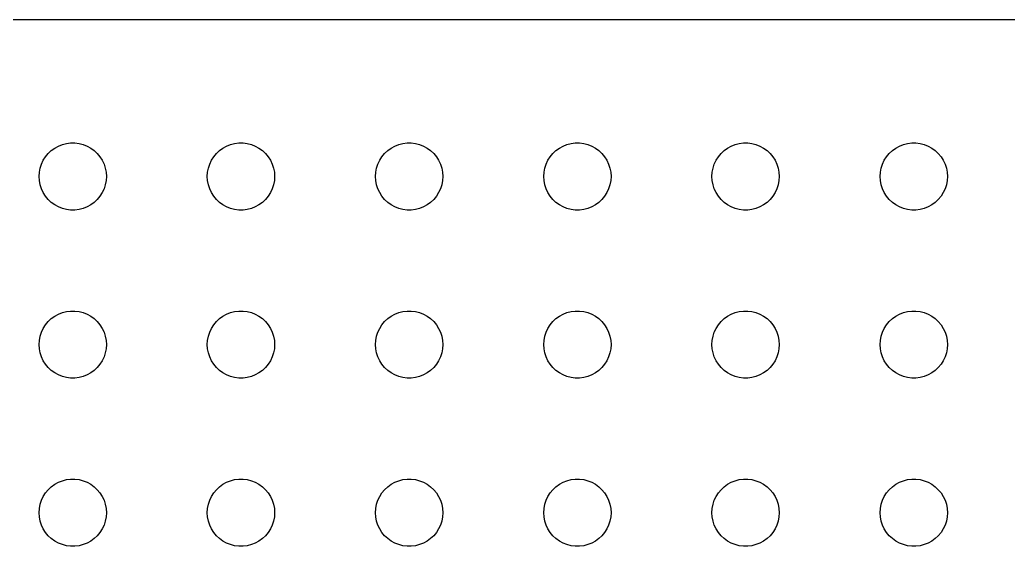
# Model space of a CAD drawing. Header units: metres. Extents: x -90 to 90, y -89 to 89.
# Drawn here: x -47.36 to -3.29, y 66 to 89.49 of the extents above; entities that cross this region are included whole.
import ezdxf

# ---------------------------------------------------------------- set-up
doc = ezdxf.new("R2010")
doc.units = ezdxf.units.M

msp = doc.modelspace()

# ---------------------------------------------------------------- linework, layer by layer
for p, q in [((84.8139, 89.4901), (-84.8139, 89.4901)), ((-45.9561, 83.6558), (-45.8037, 83.7665)), ((-45.8037, 83.7665), (-45.6387, 83.8572)), ((-45.6387, 83.8572), (-45.4635, 83.9266)), ((-45.4635, 83.9266), (-45.2811, 83.9734)), ((-45.2811, 83.9734), (-45.0942, 83.997)), ((-45.0942, 83.997), (-44.9058, 83.997)), ((-44.9058, 83.997), (-44.7189, 83.9734)), ((-44.7189, 83.9734), (-44.5365, 83.9266)), ((-44.5365, 83.9266), (-44.3613, 83.8572)), ((-44.3613, 83.8572), (-44.1963, 83.7665)), ((-44.1963, 83.7665), (-44.0439, 83.6558)), ((-38.4561, 83.6558), (-38.3037, 83.7665)), ((-38.3037, 83.7665), (-38.1387, 83.8572)), ((-38.1387, 83.8572), (-37.9635, 83.9266)), ((-37.9635, 83.9266), (-37.7811, 83.9734)), ((-37.7811, 83.9734), (-37.5942, 83.997)), ((-37.5942, 83.997), (-37.4058, 83.997)), ((-37.4058, 83.997), (-37.2189, 83.9734)), ((-37.2189, 83.9734), (-37.0365, 83.9266)), ((-37.0365, 83.9266), (-36.8613, 83.8572)), ((-36.8613, 83.8572), (-36.6963, 83.7665)), ((-36.6963, 83.7665), (-36.5439, 83.6558)), ((-30.9561, 83.6558), (-30.8037, 83.7665)), ((-30.8037, 83.7665), (-30.6387, 83.8572)), ((-30.6387, 83.8572), (-30.4635, 83.9266)), ((-30.4635, 83.9266), (-30.2811, 83.9734)), ((-30.2811, 83.9734), (-30.0942, 83.997)), ((-30.0942, 83.997), (-29.9058, 83.997)), ((-29.9058, 83.997), (-29.7189, 83.9734)), ((-29.7189, 83.9734), (-29.5365, 83.9266)), ((-29.5365, 83.9266), (-29.3613, 83.8572)), ((-29.3613, 83.8572), (-29.1963, 83.7665)), ((-29.1963, 83.7665), (-29.0439, 83.6558)), ((-23.4561, 83.6558), (-23.3037, 83.7665)), ((-23.3037, 83.7665), (-23.1387, 83.8572)), ((-23.1387, 83.8572), (-22.9635, 83.9266)), ((-22.9635, 83.9266), (-22.7811, 83.9734)), ((-22.7811, 83.9734), (-22.5942, 83.997)), ((-22.5942, 83.997), (-22.4058, 83.997)), ((-22.4058, 83.997), (-22.2189, 83.9734)), ((-22.2189, 83.9734), (-22.0365, 83.9266)), ((-22.0365, 83.9266), (-21.8613, 83.8572)), ((-21.8613, 83.8572), (-21.6963, 83.7665)), ((-21.6963, 83.7665), (-21.5439, 83.6558)), ((-15.9561, 83.6558), (-15.8037, 83.7665)), ((-15.8037, 83.7665), (-15.6387, 83.8572)), ((-15.6387, 83.8572), (-15.4635, 83.9266)), ((-15.4635, 83.9266), (-15.2811, 83.9734)), ((-15.2811, 83.9734), (-15.0942, 83.997)), ((-15.0942, 83.997), (-14.9058, 83.997)), ((-14.9058, 83.997), (-14.7189, 83.9734)), ((-14.7189, 83.9734), (-14.5365, 83.9266)), ((-14.5365, 83.9266), (-14.3613, 83.8572)), ((-14.3613, 83.8572), (-14.1963, 83.7665)), ((-14.1963, 83.7665), (-14.0439, 83.6558)), ((-8.45613, 83.6558), (-8.30373, 83.7665)), ((-8.30373, 83.7665), (-8.13866, 83.8572)), ((-8.13866, 83.8572), (-7.96352, 83.9266)), ((-7.96352, 83.9266), (-7.78107, 83.9734)), ((-7.78107, 83.9734), (-7.59418, 83.997)), ((-7.59418, 83.997), (-7.40581, 83.997)), ((-7.40581, 83.997), (-7.21892, 83.9734)), ((-7.21892, 83.9734), (-7.03647, 83.9266)), ((-7.03647, 83.9266), (-6.86133, 83.8572)), ((-6.86133, 83.8572), (-6.69626, 83.7665)), ((-6.69626, 83.7665), (-6.54385, 83.6558)), ((-46.3145, 83.2226), (-46.2135, 83.3817)), ((-46.2135, 83.3817), (-46.0934, 83.5268)), ((-46.0934, 83.5268), (-45.9561, 83.6558)), ((-44.0439, 83.6558), (-43.9065, 83.5268)), ((-43.9065, 83.5268), (-43.7865, 83.3817)), ((-43.7865, 83.3817), (-43.6855, 83.2226)), ((-38.8145, 83.2226), (-38.7135, 83.3817)), ((-38.7135, 83.3817), (-38.5934, 83.5268)), ((-38.5934, 83.5268), (-38.4561, 83.6558)), ((-36.5439, 83.6558), (-36.4065, 83.5268)), ((-36.4065, 83.5268), (-36.2865, 83.3817)), ((-36.2865, 83.3817), (-36.1855, 83.2226)), ((-31.3145, 83.2226), (-31.2135, 83.3817)), ((-31.2135, 83.3817), (-31.0934, 83.5268)), ((-31.0934, 83.5268), (-30.9561, 83.6558)), ((-29.0439, 83.6558), (-28.9065, 83.5268)), ((-28.9065, 83.5268), (-28.7865, 83.3817)), ((-28.7865, 83.3817), (-28.6855, 83.2226)), ((-23.8145, 83.2226), (-23.7135, 83.3817)), ((-23.7135, 83.3817), (-23.5934, 83.5268)), ((-23.5934, 83.5268), (-23.4561, 83.6558)), ((-21.5439, 83.6558), (-21.4065, 83.5268)), ((-21.4065, 83.5268), (-21.2865, 83.3817)), ((-21.2865, 83.3817), (-21.1855, 83.2226)), ((-16.3145, 83.2226), (-16.2135, 83.3817)), ((-16.2135, 83.3817), (-16.0934, 83.5268)), ((-16.0934, 83.5268), (-15.9561, 83.6558)), ((-14.0439, 83.6558), (-13.9065, 83.5268)), ((-13.9065, 83.5268), (-13.7865, 83.3817)), ((-13.7865, 83.3817), (-13.6855, 83.2226)), ((-8.81445, 83.2226), (-8.71352, 83.3817)), ((-8.71352, 83.3817), (-8.59344, 83.5268)), ((-8.59344, 83.5268), (-8.45613, 83.6558)), ((-6.54385, 83.6558), (-6.40654, 83.5268)), ((-6.40654, 83.5268), (-6.28647, 83.3817)), ((-6.28647, 83.3817), (-6.18553, 83.2226)), ((-46.4882, 82.688), (-46.4529, 82.873)), ((-46.4529, 82.873), (-46.3947, 83.0522)), ((-46.3947, 83.0522), (-46.3145, 83.2226)), ((-43.6855, 83.2226), (-43.6053, 83.0522)), ((-43.6053, 83.0522), (-43.5471, 82.873)), ((-43.5471, 82.873), (-43.5118, 82.688)), ((-38.9882, 82.688), (-38.9529, 82.873)), ((-38.9529, 82.873), (-38.8947, 83.0522)), ((-38.8947, 83.0522), (-38.8145, 83.2226)), ((-36.1855, 83.2226), (-36.1053, 83.0522)), ((-36.1053, 83.0522), (-36.0471, 82.873)), ((-36.0471, 82.873), (-36.0118, 82.688)), ((-31.4882, 82.688), (-31.4529, 82.873)), ((-31.4529, 82.873), (-31.3947, 83.0522)), ((-31.3947, 83.0522), (-31.3145, 83.2226)), ((-28.6855, 83.2226), (-28.6053, 83.0522)), ((-28.6053, 83.0522), (-28.5471, 82.873)), ((-28.5471, 82.873), (-28.5118, 82.688)), ((-23.9882, 82.688), (-23.9529, 82.873)), ((-23.9529, 82.873), (-23.8947, 83.0522)), ((-23.8947, 83.0522), (-23.8145, 83.2226)), ((-21.1855, 83.2226), (-21.1053, 83.0522)), ((-21.1053, 83.0522), (-21.0471, 82.873)), ((-21.0471, 82.873), (-21.0118, 82.688)), ((-16.4882, 82.688), (-16.4529, 82.873)), ((-16.4529, 82.873), (-16.3947, 83.0522)), ((-16.3947, 83.0522), (-16.3145, 83.2226)), ((-13.6855, 83.2226), (-13.6053, 83.0522)), ((-13.6053, 83.0522), (-13.5471, 82.873)), ((-13.5471, 82.873), (-13.5118, 82.688)), ((-8.98816, 82.688), (-8.95287, 82.873)), ((-8.95287, 82.873), (-8.89465, 83.0522)), ((-8.89465, 83.0522), (-8.81445, 83.2226)), ((-6.18553, 83.2226), (-6.10533, 83.0522)), ((-6.10533, 83.0522), (-6.04712, 82.873)), ((-6.04712, 82.873), (-6.01183, 82.688)), ((-46.5, 82.5), (-46.4882, 82.688)), ((-46.4882, 82.312), (-46.5, 82.5)), ((-43.5118, 82.688), (-43.5, 82.5)), ((-43.5, 82.5), (-43.5118, 82.312)), ((-39, 82.5), (-38.9882, 82.688)), ((-38.9882, 82.312), (-39, 82.5)), ((-36.0118, 82.688), (-36, 82.5)), ((-36, 82.5), (-36.0118, 82.312)), ((-31.5, 82.5), (-31.4882, 82.688)), ((-31.4882, 82.312), (-31.5, 82.5)), ((-28.5118, 82.688), (-28.5, 82.5)), ((-28.5, 82.5), (-28.5118, 82.312)), ((-24, 82.5), (-23.9882, 82.688)), ((-23.9882, 82.312), (-24, 82.5)), ((-21.0118, 82.688), (-21, 82.5)), ((-21, 82.5), (-21.0118, 82.312)), ((-16.5, 82.5), (-16.4882, 82.688)), ((-16.4882, 82.312), (-16.5, 82.5)), ((-13.5118, 82.688), (-13.5, 82.5)), ((-13.5, 82.5), (-13.5118, 82.312)), ((-9, 82.5), (-8.98816, 82.688)), ((-8.98816, 82.312), (-9, 82.5)), ((-6.01183, 82.688), (-6, 82.5)), ((-6, 82.5), (-6.01183, 82.312)), ((-46.4529, 82.127), (-46.4882, 82.312)), ((-46.3947, 81.9478), (-46.4529, 82.127)), ((-43.5471, 82.127), (-43.6053, 81.9478)), ((-43.5118, 82.312), (-43.5471, 82.127)), ((-38.9529, 82.127), (-38.9882, 82.312)), ((-38.8947, 81.9478), (-38.9529, 82.127)), ((-36.0471, 82.127), (-36.1053, 81.9478)), ((-36.0118, 82.312), (-36.0471, 82.127)), ((-31.4529, 82.127), (-31.4882, 82.312)), ((-31.3947, 81.9478), (-31.4529, 82.127)), ((-28.5471, 82.127), (-28.6053, 81.9478)), ((-28.5118, 82.312), (-28.5471, 82.127)), ((-23.9529, 82.127), (-23.9882, 82.312)), ((-23.8947, 81.9478), (-23.9529, 82.127)), ((-21.0471, 82.127), (-21.1053, 81.9478)), ((-21.0118, 82.312), (-21.0471, 82.127)), ((-16.4529, 82.127), (-16.4882, 82.312)), ((-16.3947, 81.9478), (-16.4529, 82.127)), ((-13.5471, 82.127), (-13.6053, 81.9478)), ((-13.5118, 82.312), (-13.5471, 82.127)), ((-8.95287, 82.127), (-8.98816, 82.312)), ((-8.89465, 81.9478), (-8.95287, 82.127)), ((-6.04712, 82.127), (-6.10533, 81.9478)), ((-6.01183, 82.312), (-6.04712, 82.127)), ((-46.3145, 81.7774), (-46.3947, 81.9478)), ((-46.2135, 81.6183), (-46.3145, 81.7774)), ((-46.0934, 81.4732), (-46.2135, 81.6183)), ((-43.7865, 81.6183), (-43.9065, 81.4732)), ((-43.6855, 81.7774), (-43.7865, 81.6183)), ((-43.6053, 81.9478), (-43.6855, 81.7774)), ((-38.8145, 81.7774), (-38.8947, 81.9478)), ((-38.7135, 81.6183), (-38.8145, 81.7774)), ((-38.5934, 81.4732), (-38.7135, 81.6183)), ((-36.2865, 81.6183), (-36.4065, 81.4732)), ((-36.1855, 81.7774), (-36.2865, 81.6183)), ((-36.1053, 81.9478), (-36.1855, 81.7774)), ((-31.3145, 81.7774), (-31.3947, 81.9478)), ((-31.2135, 81.6183), (-31.3145, 81.7774)), ((-31.0934, 81.4732), (-31.2135, 81.6183)), ((-28.7865, 81.6183), (-28.9065, 81.4732)), ((-28.6855, 81.7774), (-28.7865, 81.6183)), ((-28.6053, 81.9478), (-28.6855, 81.7774)), ((-23.8145, 81.7774), (-23.8947, 81.9478)), ((-23.7135, 81.6183), (-23.8145, 81.7774)), ((-23.5934, 81.4732), (-23.7135, 81.6183)), ((-21.2865, 81.6183), (-21.4065, 81.4732)), ((-21.1855, 81.7774), (-21.2865, 81.6183)), ((-21.1053, 81.9478), (-21.1855, 81.7774)), ((-16.3145, 81.7774), (-16.3947, 81.9478)), ((-16.2135, 81.6183), (-16.3145, 81.7774)), ((-16.0934, 81.4732), (-16.2135, 81.6183)), ((-13.7865, 81.6183), (-13.9065, 81.4732)), ((-13.6855, 81.7774), (-13.7865, 81.6183)), ((-13.6053, 81.9478), (-13.6855, 81.7774)), ((-8.81445, 81.7774), (-8.89465, 81.9478)), ((-8.71352, 81.6183), (-8.81445, 81.7774)), ((-8.59344, 81.4732), (-8.71352, 81.6183)), ((-6.28647, 81.6183), (-6.40654, 81.4732)), ((-6.18553, 81.7774), (-6.28647, 81.6183)), ((-6.10533, 81.9478), (-6.18553, 81.7774)), ((-45.9561, 81.3442), (-46.0934, 81.4732)), ((-45.8037, 81.2335), (-45.9561, 81.3442)), ((-45.6387, 81.1428), (-45.8037, 81.2335)), ((-45.4635, 81.0734), (-45.6387, 81.1428)), ((-44.3613, 81.1428), (-44.5365, 81.0734)), ((-44.1963, 81.2335), (-44.3613, 81.1428)), ((-44.0439, 81.3442), (-44.1963, 81.2335)), ((-43.9065, 81.4732), (-44.0439, 81.3442)), ((-38.4561, 81.3442), (-38.5934, 81.4732)), ((-38.3037, 81.2335), (-38.4561, 81.3442)), ((-38.1387, 81.1428), (-38.3037, 81.2335)), ((-37.9635, 81.0734), (-38.1387, 81.1428)), ((-36.8613, 81.1428), (-37.0365, 81.0734)), ((-36.6963, 81.2335), (-36.8613, 81.1428)), ((-36.5439, 81.3442), (-36.6963, 81.2335)), ((-36.4065, 81.4732), (-36.5439, 81.3442)), ((-30.9561, 81.3442), (-31.0934, 81.4732)), ((-30.8037, 81.2335), (-30.9561, 81.3442)), ((-30.6387, 81.1428), (-30.8037, 81.2335)), ((-30.4635, 81.0734), (-30.6387, 81.1428)), ((-29.3613, 81.1428), (-29.5365, 81.0734)), ((-29.1963, 81.2335), (-29.3613, 81.1428)), ((-29.0439, 81.3442), (-29.1963, 81.2335)), ((-28.9065, 81.4732), (-29.0439, 81.3442)), ((-23.4561, 81.3442), (-23.5934, 81.4732)), ((-23.3037, 81.2335), (-23.4561, 81.3442)), ((-23.1387, 81.1428), (-23.3037, 81.2335)), ((-22.9635, 81.0734), (-23.1387, 81.1428)), ((-21.8613, 81.1428), (-22.0365, 81.0734)), ((-21.6963, 81.2335), (-21.8613, 81.1428)), ((-21.5439, 81.3442), (-21.6963, 81.2335)), ((-21.4065, 81.4732), (-21.5439, 81.3442)), ((-15.9561, 81.3442), (-16.0934, 81.4732)), ((-15.8037, 81.2335), (-15.9561, 81.3442)), ((-15.6387, 81.1428), (-15.8037, 81.2335)), ((-15.4635, 81.0734), (-15.6387, 81.1428)), ((-14.3613, 81.1428), (-14.5365, 81.0734)), ((-14.1963, 81.2335), (-14.3613, 81.1428)), ((-14.0439, 81.3442), (-14.1963, 81.2335)), ((-13.9065, 81.4732), (-14.0439, 81.3442)), ((-8.45613, 81.3442), (-8.59344, 81.4732)), ((-8.30373, 81.2335), (-8.45613, 81.3442)), ((-8.13866, 81.1428), (-8.30373, 81.2335)), ((-7.96352, 81.0734), (-8.13866, 81.1428)), ((-6.86133, 81.1428), (-7.03647, 81.0734)), ((-6.69626, 81.2335), (-6.86133, 81.1428)), ((-6.54385, 81.3442), (-6.69626, 81.2335)), ((-6.40654, 81.4732), (-6.54385, 81.3442)), ((-45.2811, 81.0266), (-45.4635, 81.0734)), ((-45.0942, 81.003), (-45.2811, 81.0266)), ((-44.9058, 81.003), (-45.0942, 81.003)), ((-44.7189, 81.0266), (-44.9058, 81.003)), ((-44.5365, 81.0734), (-44.7189, 81.0266)), ((-37.7811, 81.0266), (-37.9635, 81.0734)), ((-37.5942, 81.003), (-37.7811, 81.0266)), ((-37.4058, 81.003), (-37.5942, 81.003)), ((-37.2189, 81.0266), (-37.4058, 81.003)), ((-37.0365, 81.0734), (-37.2189, 81.0266)), ((-30.2811, 81.0266), (-30.4635, 81.0734)), ((-30.0942, 81.003), (-30.2811, 81.0266)), ((-29.9058, 81.003), (-30.0942, 81.003)), ((-29.7189, 81.0266), (-29.9058, 81.003)), ((-29.5365, 81.0734), (-29.7189, 81.0266)), ((-22.7811, 81.0266), (-22.9635, 81.0734)), ((-22.5942, 81.003), (-22.7811, 81.0266)), ((-22.4058, 81.003), (-22.5942, 81.003)), ((-22.2189, 81.0266), (-22.4058, 81.003)), ((-22.0365, 81.0734), (-22.2189, 81.0266)), ((-15.2811, 81.0266), (-15.4635, 81.0734)), ((-15.0942, 81.003), (-15.2811, 81.0266)), ((-14.9058, 81.003), (-15.0942, 81.003)), ((-14.7189, 81.0266), (-14.9058, 81.003)), ((-14.5365, 81.0734), (-14.7189, 81.0266)), ((-7.78107, 81.0266), (-7.96352, 81.0734)), ((-7.59418, 81.003), (-7.78107, 81.0266)), ((-7.40581, 81.003), (-7.59418, 81.003)), ((-7.21892, 81.0266), (-7.40581, 81.003)), ((-7.03647, 81.0734), (-7.21892, 81.0266)), ((-45.9561, 76.1558), (-45.8037, 76.2665)), ((-45.8037, 76.2665), (-45.6387, 76.3572)), ((-45.6387, 76.3572), (-45.4635, 76.4266)), ((-45.4635, 76.4266), (-45.2811, 76.4734)), ((-45.2811, 76.4734), (-45.0942, 76.497)), ((-45.0942, 76.497), (-44.9058, 76.497)), ((-44.9058, 76.497), (-44.7189, 76.4734)), ((-44.7189, 76.4734), (-44.5365, 76.4266)), ((-44.5365, 76.4266), (-44.3613, 76.3572)), ((-44.3613, 76.3572), (-44.1963, 76.2665)), ((-44.1963, 76.2665), (-44.0439, 76.1558)), ((-38.4561, 76.1558), (-38.3037, 76.2665)), ((-38.3037, 76.2665), (-38.1387, 76.3572)), ((-38.1387, 76.3572), (-37.9635, 76.4266)), ((-37.9635, 76.4266), (-37.7811, 76.4734)), ((-37.7811, 76.4734), (-37.5942, 76.497)), ((-37.5942, 76.497), (-37.4058, 76.497)), ((-37.4058, 76.497), (-37.2189, 76.4734)), ((-37.2189, 76.4734), (-37.0365, 76.4266)), ((-37.0365, 76.4266), (-36.8613, 76.3572)), ((-36.8613, 76.3572), (-36.6963, 76.2665)), ((-36.6963, 76.2665), (-36.5439, 76.1558)), ((-30.9561, 76.1558), (-30.8037, 76.2665)), ((-30.8037, 76.2665), (-30.6387, 76.3572)), ((-30.6387, 76.3572), (-30.4635, 76.4266)), ((-30.4635, 76.4266), (-30.2811, 76.4734)), ((-30.2811, 76.4734), (-30.0942, 76.497)), ((-30.0942, 76.497), (-29.9058, 76.497)), ((-29.9058, 76.497), (-29.7189, 76.4734)), ((-29.7189, 76.4734), (-29.5365, 76.4266)), ((-29.5365, 76.4266), (-29.3613, 76.3572)), ((-29.3613, 76.3572), (-29.1963, 76.2665)), ((-29.1963, 76.2665), (-29.0439, 76.1558)), ((-23.4561, 76.1558), (-23.3037, 76.2665)), ((-23.3037, 76.2665), (-23.1387, 76.3572)), ((-23.1387, 76.3572), (-22.9635, 76.4266)), ((-22.9635, 76.4266), (-22.7811, 76.4734)), ((-22.7811, 76.4734), (-22.5942, 76.497)), ((-22.5942, 76.497), (-22.4058, 76.497)), ((-22.4058, 76.497), (-22.2189, 76.4734)), ((-22.2189, 76.4734), (-22.0365, 76.4266)), ((-22.0365, 76.4266), (-21.8613, 76.3572)), ((-21.8613, 76.3572), (-21.6963, 76.2665)), ((-21.6963, 76.2665), (-21.5439, 76.1558)), ((-15.9561, 76.1558), (-15.8037, 76.2665)), ((-15.8037, 76.2665), (-15.6387, 76.3572)), ((-15.6387, 76.3572), (-15.4635, 76.4266)), ((-15.4635, 76.4266), (-15.2811, 76.4734)), ((-15.2811, 76.4734), (-15.0942, 76.497)), ((-15.0942, 76.497), (-14.9058, 76.497)), ((-14.9058, 76.497), (-14.7189, 76.4734)), ((-14.7189, 76.4734), (-14.5365, 76.4266)), ((-14.5365, 76.4266), (-14.3613, 76.3572)), ((-14.3613, 76.3572), (-14.1963, 76.2665)), ((-14.1963, 76.2665), (-14.0439, 76.1558)), ((-8.45613, 76.1558), (-8.30373, 76.2665)), ((-8.30373, 76.2665), (-8.13866, 76.3572)), ((-8.13866, 76.3572), (-7.96352, 76.4266)), ((-7.96352, 76.4266), (-7.78107, 76.4734)), ((-7.78107, 76.4734), (-7.59418, 76.497)), ((-7.59418, 76.497), (-7.40581, 76.497)), ((-7.40581, 76.497), (-7.21892, 76.4734)), ((-7.21892, 76.4734), (-7.03647, 76.4266)), ((-7.03647, 76.4266), (-6.86133, 76.3572)), ((-6.86133, 76.3572), (-6.69626, 76.2665)), ((-6.69626, 76.2665), (-6.54385, 76.1558)), ((-46.3145, 75.7226), (-46.2135, 75.8817)), ((-46.2135, 75.8817), (-46.0934, 76.0268)), ((-46.0934, 76.0268), (-45.9561, 76.1558)), ((-44.0439, 76.1558), (-43.9065, 76.0268)), ((-43.9065, 76.0268), (-43.7865, 75.8817)), ((-43.7865, 75.8817), (-43.6855, 75.7226)), ((-38.8145, 75.7226), (-38.7135, 75.8817)), ((-38.7135, 75.8817), (-38.5934, 76.0268)), ((-38.5934, 76.0268), (-38.4561, 76.1558)), ((-36.5439, 76.1558), (-36.4065, 76.0268)), ((-36.4065, 76.0268), (-36.2865, 75.8817)), ((-36.2865, 75.8817), (-36.1855, 75.7226)), ((-31.3145, 75.7226), (-31.2135, 75.8817)), ((-31.2135, 75.8817), (-31.0934, 76.0268)), ((-31.0934, 76.0268), (-30.9561, 76.1558)), ((-29.0439, 76.1558), (-28.9065, 76.0268)), ((-28.9065, 76.0268), (-28.7865, 75.8817)), ((-28.7865, 75.8817), (-28.6855, 75.7226)), ((-23.8145, 75.7226), (-23.7135, 75.8817)), ((-23.7135, 75.8817), (-23.5934, 76.0268)), ((-23.5934, 76.0268), (-23.4561, 76.1558)), ((-21.5439, 76.1558), (-21.4065, 76.0268)), ((-21.4065, 76.0268), (-21.2865, 75.8817)), ((-21.2865, 75.8817), (-21.1855, 75.7226)), ((-16.3145, 75.7226), (-16.2135, 75.8817)), ((-16.2135, 75.8817), (-16.0934, 76.0268)), ((-16.0934, 76.0268), (-15.9561, 76.1558)), ((-14.0439, 76.1558), (-13.9065, 76.0268)), ((-13.9065, 76.0268), (-13.7865, 75.8817)), ((-13.7865, 75.8817), (-13.6855, 75.7226)), ((-8.81445, 75.7226), (-8.71352, 75.8817)), ((-8.71352, 75.8817), (-8.59344, 76.0268)), ((-8.59344, 76.0268), (-8.45613, 76.1558)), ((-6.54385, 76.1558), (-6.40654, 76.0268)), ((-6.40654, 76.0268), (-6.28647, 75.8817)), ((-6.28647, 75.8817), (-6.18553, 75.7226)), ((-46.4882, 75.188), (-46.4529, 75.373)), ((-46.4529, 75.373), (-46.3947, 75.5522)), ((-46.3947, 75.5522), (-46.3145, 75.7226)), ((-43.6855, 75.7226), (-43.6053, 75.5522)), ((-43.6053, 75.5522), (-43.5471, 75.373)), ((-43.5471, 75.373), (-43.5118, 75.188)), ((-38.9882, 75.188), (-38.9529, 75.373)), ((-38.9529, 75.373), (-38.8947, 75.5522)), ((-38.8947, 75.5522), (-38.8145, 75.7226)), ((-36.1855, 75.7226), (-36.1053, 75.5522)), ((-36.1053, 75.5522), (-36.0471, 75.373)), ((-36.0471, 75.373), (-36.0118, 75.188)), ((-31.4882, 75.188), (-31.4529, 75.373)), ((-31.4529, 75.373), (-31.3947, 75.5522)), ((-31.3947, 75.5522), (-31.3145, 75.7226)), ((-28.6855, 75.7226), (-28.6053, 75.5522)), ((-28.6053, 75.5522), (-28.5471, 75.373)), ((-28.5471, 75.373), (-28.5118, 75.188)), ((-23.9882, 75.188), (-23.9529, 75.373)), ((-23.9529, 75.373), (-23.8947, 75.5522)), ((-23.8947, 75.5522), (-23.8145, 75.7226)), ((-21.1855, 75.7226), (-21.1053, 75.5522)), ((-21.1053, 75.5522), (-21.0471, 75.373)), ((-21.0471, 75.373), (-21.0118, 75.188)), ((-16.4882, 75.188), (-16.4529, 75.373)), ((-16.4529, 75.373), (-16.3947, 75.5522)), ((-16.3947, 75.5522), (-16.3145, 75.7226)), ((-13.6855, 75.7226), (-13.6053, 75.5522)), ((-13.6053, 75.5522), (-13.5471, 75.373)), ((-13.5471, 75.373), (-13.5118, 75.188)), ((-8.98816, 75.188), (-8.95287, 75.373)), ((-8.95287, 75.373), (-8.89465, 75.5522)), ((-8.89465, 75.5522), (-8.81445, 75.7226)), ((-6.18553, 75.7226), (-6.10533, 75.5522)), ((-6.10533, 75.5522), (-6.04712, 75.373)), ((-6.04712, 75.373), (-6.01183, 75.188)), ((-46.5, 75), (-46.4882, 75.188)), ((-46.4882, 74.812), (-46.5, 75)), ((-43.5118, 75.188), (-43.5, 75)), ((-43.5, 75), (-43.5118, 74.812)), ((-39, 75), (-38.9882, 75.188)), ((-38.9882, 74.812), (-39, 75)), ((-36.0118, 75.188), (-36, 75)), ((-36, 75), (-36.0118, 74.812)), ((-31.5, 75), (-31.4882, 75.188)), ((-31.4882, 74.812), (-31.5, 75)), ((-28.5118, 75.188), (-28.5, 75)), ((-28.5, 75), (-28.5118, 74.812)), ((-24, 75), (-23.9882, 75.188)), ((-23.9882, 74.812), (-24, 75)), ((-21.0118, 75.188), (-21, 75)), ((-21, 75), (-21.0118, 74.812)), ((-16.5, 75), (-16.4882, 75.188)), ((-16.4882, 74.812), (-16.5, 75)), ((-13.5118, 75.188), (-13.5, 75)), ((-13.5, 75), (-13.5118, 74.812)), ((-9, 75), (-8.98816, 75.188)), ((-8.98816, 74.812), (-9, 75)), ((-6.01183, 75.188), (-6, 75)), ((-6, 75), (-6.01183, 74.812)), ((-46.4529, 74.627), (-46.4882, 74.812)), ((-46.3947, 74.4478), (-46.4529, 74.627)), ((-43.5471, 74.627), (-43.6053, 74.4478)), ((-43.5118, 74.812), (-43.5471, 74.627)), ((-38.9529, 74.627), (-38.9882, 74.812)), ((-38.8947, 74.4478), (-38.9529, 74.627)), ((-36.0471, 74.627), (-36.1053, 74.4478)), ((-36.0118, 74.812), (-36.0471, 74.627)), ((-31.4529, 74.627), (-31.4882, 74.812)), ((-31.3947, 74.4478), (-31.4529, 74.627)), ((-28.5471, 74.627), (-28.6053, 74.4478)), ((-28.5118, 74.812), (-28.5471, 74.627)), ((-23.9529, 74.627), (-23.9882, 74.812)), ((-23.8947, 74.4478), (-23.9529, 74.627)), ((-21.0471, 74.627), (-21.1053, 74.4478)), ((-21.0118, 74.812), (-21.0471, 74.627)), ((-16.4529, 74.627), (-16.4882, 74.812)), ((-16.3947, 74.4478), (-16.4529, 74.627)), ((-13.5471, 74.627), (-13.6053, 74.4478)), ((-13.5118, 74.812), (-13.5471, 74.627)), ((-8.95287, 74.627), (-8.98816, 74.812)), ((-8.89465, 74.4478), (-8.95287, 74.627)), ((-6.04712, 74.627), (-6.10533, 74.4478)), ((-6.01183, 74.812), (-6.04712, 74.627)), ((-46.3145, 74.2774), (-46.3947, 74.4478)), ((-46.2135, 74.1183), (-46.3145, 74.2774)), ((-46.0934, 73.9732), (-46.2135, 74.1183)), ((-43.7865, 74.1183), (-43.9065, 73.9732)), ((-43.6855, 74.2774), (-43.7865, 74.1183)), ((-43.6053, 74.4478), (-43.6855, 74.2774)), ((-38.8145, 74.2774), (-38.8947, 74.4478)), ((-38.7135, 74.1183), (-38.8145, 74.2774)), ((-38.5934, 73.9732), (-38.7135, 74.1183)), ((-36.2865, 74.1183), (-36.4065, 73.9732)), ((-36.1855, 74.2774), (-36.2865, 74.1183)), ((-36.1053, 74.4478), (-36.1855, 74.2774)), ((-31.3145, 74.2774), (-31.3947, 74.4478)), ((-31.2135, 74.1183), (-31.3145, 74.2774)), ((-31.0934, 73.9732), (-31.2135, 74.1183)), ((-28.7865, 74.1183), (-28.9065, 73.9732)), ((-28.6855, 74.2774), (-28.7865, 74.1183)), ((-28.6053, 74.4478), (-28.6855, 74.2774)), ((-23.8145, 74.2774), (-23.8947, 74.4478)), ((-23.7135, 74.1183), (-23.8145, 74.2774)), ((-23.5934, 73.9732), (-23.7135, 74.1183)), ((-21.2865, 74.1183), (-21.4065, 73.9732)), ((-21.1855, 74.2774), (-21.2865, 74.1183)), ((-21.1053, 74.4478), (-21.1855, 74.2774)), ((-16.3145, 74.2774), (-16.3947, 74.4478)), ((-16.2135, 74.1183), (-16.3145, 74.2774)), ((-16.0934, 73.9732), (-16.2135, 74.1183)), ((-13.7865, 74.1183), (-13.9065, 73.9732)), ((-13.6855, 74.2774), (-13.7865, 74.1183)), ((-13.6053, 74.4478), (-13.6855, 74.2774)), ((-8.81445, 74.2774), (-8.89465, 74.4478)), ((-8.71352, 74.1183), (-8.81445, 74.2774)), ((-8.59344, 73.9732), (-8.71352, 74.1183)), ((-6.28647, 74.1183), (-6.40654, 73.9732)), ((-6.18553, 74.2774), (-6.28647, 74.1183)), ((-6.10533, 74.4478), (-6.18553, 74.2774)), ((-45.9561, 73.8442), (-46.0934, 73.9732)), ((-45.8037, 73.7335), (-45.9561, 73.8442)), ((-45.6387, 73.6428), (-45.8037, 73.7335)), ((-45.4635, 73.5734), (-45.6387, 73.6428)), ((-44.3613, 73.6428), (-44.5365, 73.5734)), ((-44.1963, 73.7335), (-44.3613, 73.6428)), ((-44.0439, 73.8442), (-44.1963, 73.7335)), ((-43.9065, 73.9732), (-44.0439, 73.8442)), ((-38.4561, 73.8442), (-38.5934, 73.9732)), ((-38.3037, 73.7335), (-38.4561, 73.8442)), ((-38.1387, 73.6428), (-38.3037, 73.7335)), ((-37.9635, 73.5734), (-38.1387, 73.6428)), ((-36.8613, 73.6428), (-37.0365, 73.5734)), ((-36.6963, 73.7335), (-36.8613, 73.6428)), ((-36.5439, 73.8442), (-36.6963, 73.7335)), ((-36.4065, 73.9732), (-36.5439, 73.8442)), ((-30.9561, 73.8442), (-31.0934, 73.9732)), ((-30.8037, 73.7335), (-30.9561, 73.8442)), ((-30.6387, 73.6428), (-30.8037, 73.7335)), ((-30.4635, 73.5734), (-30.6387, 73.6428)), ((-29.3613, 73.6428), (-29.5365, 73.5734)), ((-29.1963, 73.7335), (-29.3613, 73.6428)), ((-29.0439, 73.8442), (-29.1963, 73.7335)), ((-28.9065, 73.9732), (-29.0439, 73.8442)), ((-23.4561, 73.8442), (-23.5934, 73.9732)), ((-23.3037, 73.7335), (-23.4561, 73.8442)), ((-23.1387, 73.6428), (-23.3037, 73.7335)), ((-22.9635, 73.5734), (-23.1387, 73.6428)), ((-21.8613, 73.6428), (-22.0365, 73.5734)), ((-21.6963, 73.7335), (-21.8613, 73.6428)), ((-21.5439, 73.8442), (-21.6963, 73.7335)), ((-21.4065, 73.9732), (-21.5439, 73.8442)), ((-15.9561, 73.8442), (-16.0934, 73.9732)), ((-15.8037, 73.7335), (-15.9561, 73.8442)), ((-15.6387, 73.6428), (-15.8037, 73.7335)), ((-15.4635, 73.5734), (-15.6387, 73.6428)), ((-14.3613, 73.6428), (-14.5365, 73.5734)), ((-14.1963, 73.7335), (-14.3613, 73.6428)), ((-14.0439, 73.8442), (-14.1963, 73.7335)), ((-13.9065, 73.9732), (-14.0439, 73.8442)), ((-8.45613, 73.8442), (-8.59344, 73.9732)), ((-8.30373, 73.7335), (-8.45613, 73.8442)), ((-8.13866, 73.6428), (-8.30373, 73.7335)), ((-7.96352, 73.5734), (-8.13866, 73.6428)), ((-6.86133, 73.6428), (-7.03647, 73.5734)), ((-6.69626, 73.7335), (-6.86133, 73.6428)), ((-6.54385, 73.8442), (-6.69626, 73.7335)), ((-6.40654, 73.9732), (-6.54385, 73.8442)), ((-45.2811, 73.5266), (-45.4635, 73.5734)), ((-45.0942, 73.503), (-45.2811, 73.5266)), ((-44.9058, 73.503), (-45.0942, 73.503)), ((-44.7189, 73.5266), (-44.9058, 73.503)), ((-44.5365, 73.5734), (-44.7189, 73.5266)), ((-37.7811, 73.5266), (-37.9635, 73.5734)), ((-37.5942, 73.503), (-37.7811, 73.5266)), ((-37.4058, 73.503), (-37.5942, 73.503)), ((-37.2189, 73.5266), (-37.4058, 73.503)), ((-37.0365, 73.5734), (-37.2189, 73.5266)), ((-30.2811, 73.5266), (-30.4635, 73.5734)), ((-30.0942, 73.503), (-30.2811, 73.5266)), ((-29.9058, 73.503), (-30.0942, 73.503)), ((-29.7189, 73.5266), (-29.9058, 73.503)), ((-29.5365, 73.5734), (-29.7189, 73.5266)), ((-22.7811, 73.5266), (-22.9635, 73.5734)), ((-22.5942, 73.503), (-22.7811, 73.5266)), ((-22.4058, 73.503), (-22.5942, 73.503)), ((-22.2189, 73.5266), (-22.4058, 73.503)), ((-22.0365, 73.5734), (-22.2189, 73.5266)), ((-15.2811, 73.5266), (-15.4635, 73.5734)), ((-15.0942, 73.503), (-15.2811, 73.5266)), ((-14.9058, 73.503), (-15.0942, 73.503)), ((-14.7189, 73.5266), (-14.9058, 73.503)), ((-14.5365, 73.5734), (-14.7189, 73.5266)), ((-7.78107, 73.5266), (-7.96352, 73.5734)), ((-7.59418, 73.503), (-7.78107, 73.5266)), ((-7.40581, 73.503), (-7.59418, 73.503)), ((-7.21892, 73.5266), (-7.40581, 73.503)), ((-7.03647, 73.5734), (-7.21892, 73.5266)), ((-45.9561, 68.6558), (-45.8037, 68.7665)), ((-45.8037, 68.7665), (-45.6387, 68.8572)), ((-45.6387, 68.8572), (-45.4635, 68.9266)), ((-45.4635, 68.9266), (-45.2811, 68.9734)), ((-45.2811, 68.9734), (-45.0942, 68.997)), ((-45.0942, 68.997), (-44.9058, 68.997)), ((-44.9058, 68.997), (-44.7189, 68.9734)), ((-44.7189, 68.9734), (-44.5365, 68.9266)), ((-44.5365, 68.9266), (-44.3613, 68.8572)), ((-44.3613, 68.8572), (-44.1963, 68.7665)), ((-44.1963, 68.7665), (-44.0439, 68.6558)), ((-38.4561, 68.6558), (-38.3037, 68.7665)), ((-38.3037, 68.7665), (-38.1387, 68.8572)), ((-38.1387, 68.8572), (-37.9635, 68.9266)), ((-37.9635, 68.9266), (-37.7811, 68.9734)), ((-37.7811, 68.9734), (-37.5942, 68.997)), ((-37.5942, 68.997), (-37.4058, 68.997)), ((-37.4058, 68.997), (-37.2189, 68.9734)), ((-37.2189, 68.9734), (-37.0365, 68.9266)), ((-37.0365, 68.9266), (-36.8613, 68.8572)), ((-36.8613, 68.8572), (-36.6963, 68.7665)), ((-36.6963, 68.7665), (-36.5439, 68.6558)), ((-30.9561, 68.6558), (-30.8037, 68.7665)), ((-30.8037, 68.7665), (-30.6387, 68.8572)), ((-30.6387, 68.8572), (-30.4635, 68.9266)), ((-30.4635, 68.9266), (-30.2811, 68.9734)), ((-30.2811, 68.9734), (-30.0942, 68.997)), ((-30.0942, 68.997), (-29.9058, 68.997)), ((-29.9058, 68.997), (-29.7189, 68.9734)), ((-29.7189, 68.9734), (-29.5365, 68.9266)), ((-29.5365, 68.9266), (-29.3613, 68.8572)), ((-29.3613, 68.8572), (-29.1963, 68.7665)), ((-29.1963, 68.7665), (-29.0439, 68.6558)), ((-23.4561, 68.6558), (-23.3037, 68.7665)), ((-23.3037, 68.7665), (-23.1387, 68.8572)), ((-23.1387, 68.8572), (-22.9635, 68.9266)), ((-22.9635, 68.9266), (-22.7811, 68.9734)), ((-22.7811, 68.9734), (-22.5942, 68.997)), ((-22.5942, 68.997), (-22.4058, 68.997)), ((-22.4058, 68.997), (-22.2189, 68.9734)), ((-22.2189, 68.9734), (-22.0365, 68.9266)), ((-22.0365, 68.9266), (-21.8613, 68.8572)), ((-21.8613, 68.8572), (-21.6963, 68.7665)), ((-21.6963, 68.7665), (-21.5439, 68.6558)), ((-15.9561, 68.6558), (-15.8037, 68.7665)), ((-15.8037, 68.7665), (-15.6387, 68.8572)), ((-15.6387, 68.8572), (-15.4635, 68.9266)), ((-15.4635, 68.9266), (-15.2811, 68.9734)), ((-15.2811, 68.9734), (-15.0942, 68.997)), ((-15.0942, 68.997), (-14.9058, 68.997)), ((-14.9058, 68.997), (-14.7189, 68.9734)), ((-14.7189, 68.9734), (-14.5365, 68.9266)), ((-14.5365, 68.9266), (-14.3613, 68.8572)), ((-14.3613, 68.8572), (-14.1963, 68.7665)), ((-14.1963, 68.7665), (-14.0439, 68.6558)), ((-8.45613, 68.6558), (-8.30373, 68.7665)), ((-8.30373, 68.7665), (-8.13866, 68.8572)), ((-8.13866, 68.8572), (-7.96352, 68.9266)), ((-7.96352, 68.9266), (-7.78107, 68.9734)), ((-7.78107, 68.9734), (-7.59418, 68.997)), ((-7.59418, 68.997), (-7.40581, 68.997)), ((-7.40581, 68.997), (-7.21892, 68.9734)), ((-7.21892, 68.9734), (-7.03647, 68.9266)), ((-7.03647, 68.9266), (-6.86133, 68.8572)), ((-6.86133, 68.8572), (-6.69626, 68.7665)), ((-6.69626, 68.7665), (-6.54385, 68.6558)), ((-46.3145, 68.2226), (-46.2135, 68.3817)), ((-46.2135, 68.3817), (-46.0934, 68.5268)), ((-46.0934, 68.5268), (-45.9561, 68.6558)), ((-44.0439, 68.6558), (-43.9065, 68.5268)), ((-43.9065, 68.5268), (-43.7865, 68.3817)), ((-43.7865, 68.3817), (-43.6855, 68.2226)), ((-38.8145, 68.2226), (-38.7135, 68.3817)), ((-38.7135, 68.3817), (-38.5934, 68.5268)), ((-38.5934, 68.5268), (-38.4561, 68.6558)), ((-36.5439, 68.6558), (-36.4065, 68.5268)), ((-36.4065, 68.5268), (-36.2865, 68.3817)), ((-36.2865, 68.3817), (-36.1855, 68.2226)), ((-31.3145, 68.2226), (-31.2135, 68.3817)), ((-31.2135, 68.3817), (-31.0934, 68.5268)), ((-31.0934, 68.5268), (-30.9561, 68.6558)), ((-29.0439, 68.6558), (-28.9065, 68.5268)), ((-28.9065, 68.5268), (-28.7865, 68.3817)), ((-28.7865, 68.3817), (-28.6855, 68.2226)), ((-23.8145, 68.2226), (-23.7135, 68.3817)), ((-23.7135, 68.3817), (-23.5934, 68.5268)), ((-23.5934, 68.5268), (-23.4561, 68.6558)), ((-21.5439, 68.6558), (-21.4065, 68.5268)), ((-21.4065, 68.5268), (-21.2865, 68.3817)), ((-21.2865, 68.3817), (-21.1855, 68.2226)), ((-16.3145, 68.2226), (-16.2135, 68.3817)), ((-16.2135, 68.3817), (-16.0934, 68.5268)), ((-16.0934, 68.5268), (-15.9561, 68.6558)), ((-14.0439, 68.6558), (-13.9065, 68.5268)), ((-13.9065, 68.5268), (-13.7865, 68.3817)), ((-13.7865, 68.3817), (-13.6855, 68.2226)), ((-8.81445, 68.2226), (-8.71352, 68.3817)), ((-8.71352, 68.3817), (-8.59344, 68.5268)), ((-8.59344, 68.5268), (-8.45613, 68.6558)), ((-6.54385, 68.6558), (-6.40654, 68.5268)), ((-6.40654, 68.5268), (-6.28647, 68.3817)), ((-6.28647, 68.3817), (-6.18553, 68.2226)), ((-46.4882, 67.688), (-46.4529, 67.873)), ((-46.4529, 67.873), (-46.3947, 68.0522)), ((-46.3947, 68.0522), (-46.3145, 68.2226)), ((-43.6855, 68.2226), (-43.6053, 68.0522)), ((-43.6053, 68.0522), (-43.5471, 67.873)), ((-43.5471, 67.873), (-43.5118, 67.688)), ((-38.9882, 67.688), (-38.9529, 67.873)), ((-38.9529, 67.873), (-38.8947, 68.0522)), ((-38.8947, 68.0522), (-38.8145, 68.2226)), ((-36.1855, 68.2226), (-36.1053, 68.0522)), ((-36.1053, 68.0522), (-36.0471, 67.873)), ((-36.0471, 67.873), (-36.0118, 67.688)), ((-31.4882, 67.688), (-31.4529, 67.873)), ((-31.4529, 67.873), (-31.3947, 68.0522)), ((-31.3947, 68.0522), (-31.3145, 68.2226)), ((-28.6855, 68.2226), (-28.6053, 68.0522)), ((-28.6053, 68.0522), (-28.5471, 67.873)), ((-28.5471, 67.873), (-28.5118, 67.688)), ((-23.9882, 67.688), (-23.9529, 67.873)), ((-23.9529, 67.873), (-23.8947, 68.0522)), ((-23.8947, 68.0522), (-23.8145, 68.2226)), ((-21.1855, 68.2226), (-21.1053, 68.0522)), ((-21.1053, 68.0522), (-21.0471, 67.873)), ((-21.0471, 67.873), (-21.0118, 67.688)), ((-16.4882, 67.688), (-16.4529, 67.873)), ((-16.4529, 67.873), (-16.3947, 68.0522)), ((-16.3947, 68.0522), (-16.3145, 68.2226)), ((-13.6855, 68.2226), (-13.6053, 68.0522)), ((-13.6053, 68.0522), (-13.5471, 67.873)), ((-13.5471, 67.873), (-13.5118, 67.688)), ((-8.98816, 67.688), (-8.95287, 67.873)), ((-8.95287, 67.873), (-8.89465, 68.0522)), ((-8.89465, 68.0522), (-8.81445, 68.2226)), ((-6.18553, 68.2226), (-6.10533, 68.0522)), ((-6.10533, 68.0522), (-6.04712, 67.873)), ((-6.04712, 67.873), (-6.01183, 67.688)), ((-46.5, 67.5), (-46.4882, 67.688)), ((-46.4882, 67.312), (-46.5, 67.5)), ((-43.5118, 67.688), (-43.5, 67.5)), ((-43.5, 67.5), (-43.5118, 67.312)), ((-39, 67.5), (-38.9882, 67.688)), ((-38.9882, 67.312), (-39, 67.5)), ((-36.0118, 67.688), (-36, 67.5)), ((-36, 67.5), (-36.0118, 67.312)), ((-31.5, 67.5), (-31.4882, 67.688)), ((-31.4882, 67.312), (-31.5, 67.5)), ((-28.5118, 67.688), (-28.5, 67.5)), ((-28.5, 67.5), (-28.5118, 67.312)), ((-24, 67.5), (-23.9882, 67.688)), ((-23.9882, 67.312), (-24, 67.5)), ((-21.0118, 67.688), (-21, 67.5)), ((-21, 67.5), (-21.0118, 67.312)), ((-16.5, 67.5), (-16.4882, 67.688)), ((-16.4882, 67.312), (-16.5, 67.5)), ((-13.5118, 67.688), (-13.5, 67.5)), ((-13.5, 67.5), (-13.5118, 67.312)), ((-9, 67.5), (-8.98816, 67.688)), ((-8.98816, 67.312), (-9, 67.5)), ((-6.01183, 67.688), (-6, 67.5)), ((-6, 67.5), (-6.01183, 67.312)), ((-46.4529, 67.127), (-46.4882, 67.312)), ((-46.3947, 66.9478), (-46.4529, 67.127)), ((-43.5471, 67.127), (-43.6053, 66.9478)), ((-43.5118, 67.312), (-43.5471, 67.127)), ((-38.9529, 67.127), (-38.9882, 67.312)), ((-38.8947, 66.9478), (-38.9529, 67.127)), ((-36.0471, 67.127), (-36.1053, 66.9478)), ((-36.0118, 67.312), (-36.0471, 67.127)), ((-31.4529, 67.127), (-31.4882, 67.312)), ((-31.3947, 66.9478), (-31.4529, 67.127)), ((-28.5471, 67.127), (-28.6053, 66.9478)), ((-28.5118, 67.312), (-28.5471, 67.127)), ((-23.9529, 67.127), (-23.9882, 67.312)), ((-23.8947, 66.9478), (-23.9529, 67.127)), ((-21.0471, 67.127), (-21.1053, 66.9478)), ((-21.0118, 67.312), (-21.0471, 67.127)), ((-16.4529, 67.127), (-16.4882, 67.312)), ((-16.3947, 66.9478), (-16.4529, 67.127)), ((-13.5471, 67.127), (-13.6053, 66.9478)), ((-13.5118, 67.312), (-13.5471, 67.127)), ((-8.95287, 67.127), (-8.98816, 67.312)), ((-8.89465, 66.9478), (-8.95287, 67.127)), ((-6.04712, 67.127), (-6.10533, 66.9478)), ((-6.01183, 67.312), (-6.04712, 67.127)), ((-46.3145, 66.7774), (-46.3947, 66.9478)), ((-46.2135, 66.6183), (-46.3145, 66.7774)), ((-46.0934, 66.4732), (-46.2135, 66.6183)), ((-43.7865, 66.6183), (-43.9065, 66.4732)), ((-43.6855, 66.7774), (-43.7865, 66.6183)), ((-43.6053, 66.9478), (-43.6855, 66.7774)), ((-38.8145, 66.7774), (-38.8947, 66.9478)), ((-38.7135, 66.6183), (-38.8145, 66.7774)), ((-38.5934, 66.4732), (-38.7135, 66.6183)), ((-36.2865, 66.6183), (-36.4065, 66.4732)), ((-36.1855, 66.7774), (-36.2865, 66.6183)), ((-36.1053, 66.9478), (-36.1855, 66.7774)), ((-31.3145, 66.7774), (-31.3947, 66.9478)), ((-31.2135, 66.6183), (-31.3145, 66.7774)), ((-31.0934, 66.4732), (-31.2135, 66.6183)), ((-28.7865, 66.6183), (-28.9065, 66.4732)), ((-28.6855, 66.7774), (-28.7865, 66.6183)), ((-28.6053, 66.9478), (-28.6855, 66.7774)), ((-23.8145, 66.7774), (-23.8947, 66.9478)), ((-23.7135, 66.6183), (-23.8145, 66.7774)), ((-23.5934, 66.4732), (-23.7135, 66.6183)), ((-21.2865, 66.6183), (-21.4065, 66.4732)), ((-21.1855, 66.7774), (-21.2865, 66.6183)), ((-21.1053, 66.9478), (-21.1855, 66.7774)), ((-16.3145, 66.7774), (-16.3947, 66.9478)), ((-16.2135, 66.6183), (-16.3145, 66.7774)), ((-16.0934, 66.4732), (-16.2135, 66.6183)), ((-13.7865, 66.6183), (-13.9065, 66.4732)), ((-13.6855, 66.7774), (-13.7865, 66.6183)), ((-13.6053, 66.9478), (-13.6855, 66.7774)), ((-8.81445, 66.7774), (-8.89465, 66.9478)), ((-8.71352, 66.6183), (-8.81445, 66.7774)), ((-8.59344, 66.4732), (-8.71352, 66.6183)), ((-6.28647, 66.6183), (-6.40654, 66.4732)), ((-6.18553, 66.7774), (-6.28647, 66.6183)), ((-6.10533, 66.9478), (-6.18553, 66.7774)), ((-45.9561, 66.3442), (-46.0934, 66.4732)), ((-45.8037, 66.2335), (-45.9561, 66.3442)), ((-45.6387, 66.1428), (-45.8037, 66.2335)), ((-45.4635, 66.0734), (-45.6387, 66.1428)), ((-44.3613, 66.1428), (-44.5365, 66.0734)), ((-44.1963, 66.2335), (-44.3613, 66.1428)), ((-44.0439, 66.3442), (-44.1963, 66.2335)), ((-43.9065, 66.4732), (-44.0439, 66.3442)), ((-38.4561, 66.3442), (-38.5934, 66.4732)), ((-38.3037, 66.2335), (-38.4561, 66.3442)), ((-38.1387, 66.1428), (-38.3037, 66.2335)), ((-37.9635, 66.0734), (-38.1387, 66.1428)), ((-36.8613, 66.1428), (-37.0365, 66.0734)), ((-36.6963, 66.2335), (-36.8613, 66.1428)), ((-36.5439, 66.3442), (-36.6963, 66.2335)), ((-36.4065, 66.4732), (-36.5439, 66.3442)), ((-30.9561, 66.3442), (-31.0934, 66.4732)), ((-30.8037, 66.2335), (-30.9561, 66.3442)), ((-30.6387, 66.1428), (-30.8037, 66.2335)), ((-30.4635, 66.0734), (-30.6387, 66.1428)), ((-29.3613, 66.1428), (-29.5365, 66.0734)), ((-29.1963, 66.2335), (-29.3613, 66.1428)), ((-29.0439, 66.3442), (-29.1963, 66.2335)), ((-28.9065, 66.4732), (-29.0439, 66.3442)), ((-23.4561, 66.3442), (-23.5934, 66.4732)), ((-23.3037, 66.2335), (-23.4561, 66.3442)), ((-23.1387, 66.1428), (-23.3037, 66.2335)), ((-22.9635, 66.0734), (-23.1387, 66.1428)), ((-21.8613, 66.1428), (-22.0365, 66.0734)), ((-21.6963, 66.2335), (-21.8613, 66.1428)), ((-21.5439, 66.3442), (-21.6963, 66.2335)), ((-21.4065, 66.4732), (-21.5439, 66.3442)), ((-15.9561, 66.3442), (-16.0934, 66.4732)), ((-15.8037, 66.2335), (-15.9561, 66.3442)), ((-15.6387, 66.1428), (-15.8037, 66.2335)), ((-15.4635, 66.0734), (-15.6387, 66.1428)), ((-14.3613, 66.1428), (-14.5365, 66.0734)), ((-14.1963, 66.2335), (-14.3613, 66.1428)), ((-14.0439, 66.3442), (-14.1963, 66.2335)), ((-13.9065, 66.4732), (-14.0439, 66.3442)), ((-8.45613, 66.3442), (-8.59344, 66.4732)), ((-8.30373, 66.2335), (-8.45613, 66.3442)), ((-8.13866, 66.1428), (-8.30373, 66.2335)), ((-7.96352, 66.0734), (-8.13866, 66.1428)), ((-6.86133, 66.1428), (-7.03647, 66.0734)), ((-6.69626, 66.2335), (-6.86133, 66.1428)), ((-6.54385, 66.3442), (-6.69626, 66.2335)), ((-6.40654, 66.4732), (-6.54385, 66.3442)), ((-45.2811, 66.0266), (-45.4635, 66.0734)), ((-45.0942, 66.003), (-45.2811, 66.0266)), ((-44.9058, 66.003), (-45.0942, 66.003)), ((-44.7189, 66.0266), (-44.9058, 66.003)), ((-44.5365, 66.0734), (-44.7189, 66.0266)), ((-37.7811, 66.0266), (-37.9635, 66.0734)), ((-37.5942, 66.003), (-37.7811, 66.0266)), ((-37.4058, 66.003), (-37.5942, 66.003)), ((-37.2189, 66.0266), (-37.4058, 66.003)), ((-37.0365, 66.0734), (-37.2189, 66.0266)), ((-30.2811, 66.0266), (-30.4635, 66.0734)), ((-30.0942, 66.003), (-30.2811, 66.0266)), ((-29.9058, 66.003), (-30.0942, 66.003)), ((-29.7189, 66.0266), (-29.9058, 66.003)), ((-29.5365, 66.0734), (-29.7189, 66.0266)), ((-22.7811, 66.0266), (-22.9635, 66.0734)), ((-22.5942, 66.003), (-22.7811, 66.0266)), ((-22.4058, 66.003), (-22.5942, 66.003)), ((-22.2189, 66.0266), (-22.4058, 66.003)), ((-22.0365, 66.0734), (-22.2189, 66.0266)), ((-15.2811, 66.0266), (-15.4635, 66.0734)), ((-15.0942, 66.003), (-15.2811, 66.0266)), ((-14.9058, 66.003), (-15.0942, 66.003)), ((-14.7189, 66.0266), (-14.9058, 66.003)), ((-14.5365, 66.0734), (-14.7189, 66.0266)), ((-7.78107, 66.0266), (-7.96352, 66.0734)), ((-7.59418, 66.003), (-7.78107, 66.0266)), ((-7.40581, 66.003), (-7.59418, 66.003)), ((-7.21892, 66.0266), (-7.40581, 66.003)), ((-7.03647, 66.0734), (-7.21892, 66.0266))]:
    msp.add_line(p, q)

doc.saveas('drawing.dxf')
